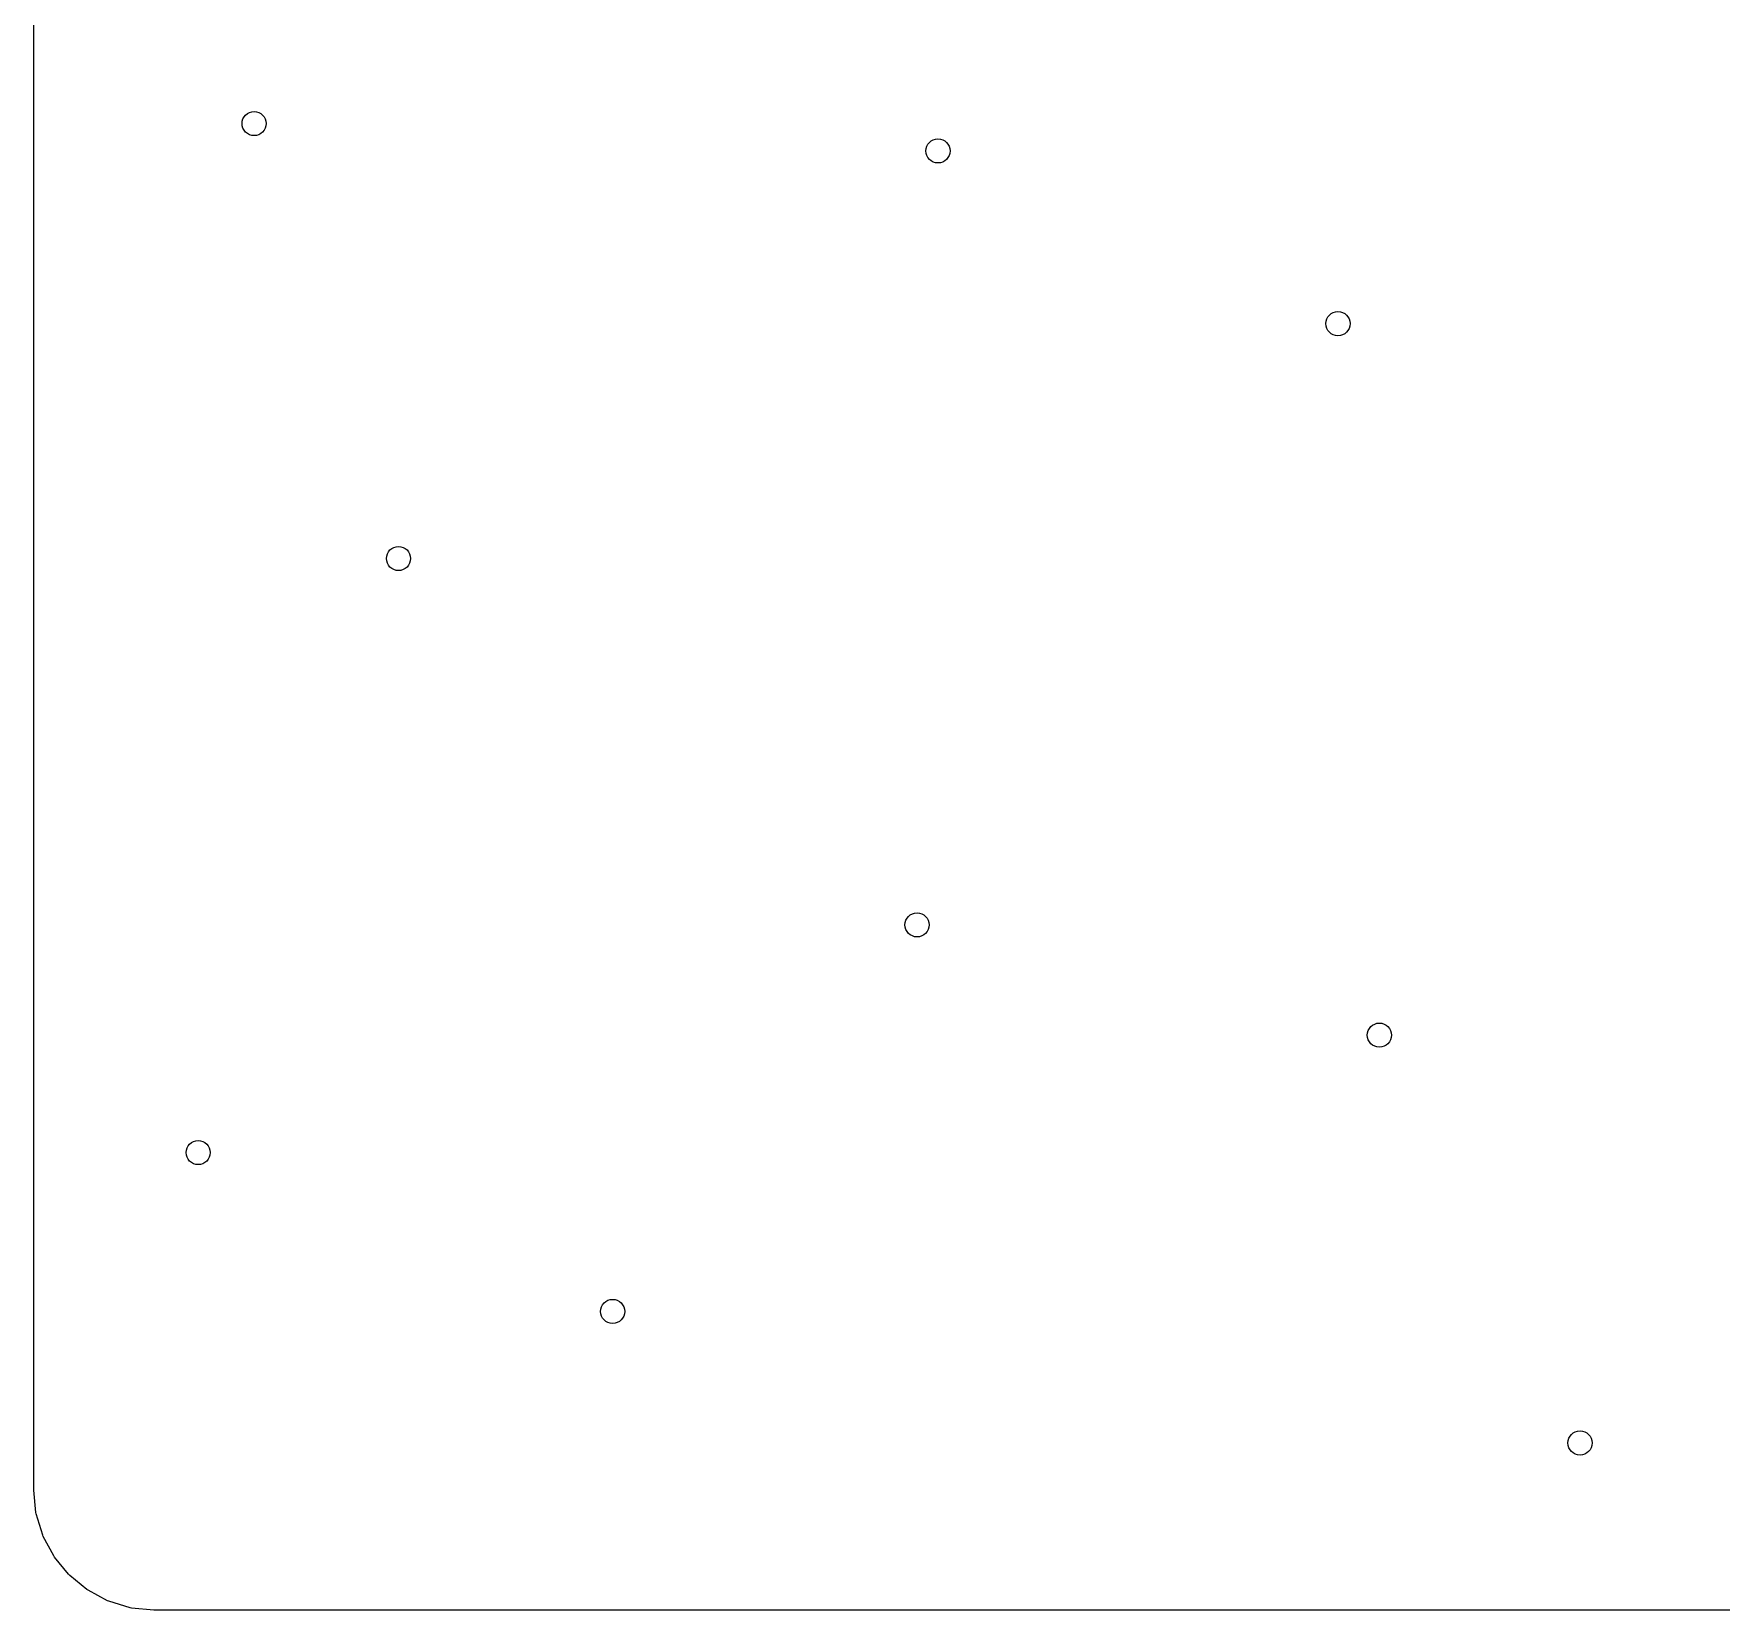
# Model space of a CAD drawing. Extents: x 114.9 to 199.6, y -137.1 to -76.7.
# Drawn here: x 114.88 to 125.37, y -126.15 to -116.35 of the extents above; entities that cross this region are included whole.
import ezdxf

# ---------------------------------------------------------------- set-up
doc = ezdxf.new("R2010")
doc.units = 0
doc.layers.add('BLACK', color=7, linetype='CONTINUOUS')

msp = doc.modelspace()

# ---------------------------------------------------------------- linework, layer by layer
at = {"layer": 'BLACK', "linetype": 'CONTINUOUS'}
for p, q in [((114.8805, -116.508467), (114.8805, -116.195198)), ((114.8805, -117.065198), (114.8805, -116.508467)), ((114.8805, -118.025198), (114.8805, -117.065198)), ((114.8805, -118.865198), (114.8805, -118.025198)), ((114.8805, -119.275198), (114.8805, -118.865198)), ((114.8805, -120.115198), (114.8805, -119.275198)), ((114.8805, -120.625198), (114.8805, -120.115198)), ((114.8805, -121.515198), (114.8805, -120.625198)), ((114.8805, -123.557001), (114.8805, -121.515198)), ((114.8805, -125.397593), (114.8805, -123.557001)), ((114.880736, -125.402396), (114.8805, -125.397593)), ((114.894428, -125.541417), (114.880736, -125.402396)), ((114.896302, -125.550838), (114.894428, -125.541417)), ((114.936151, -125.682205), (114.896302, -125.550838)), ((114.939824, -125.691072), (114.936151, -125.682205)), ((115.004539, -125.812144), (114.939824, -125.691072)), ((115.009875, -125.82013), (115.004539, -125.812144)), ((115.096961, -125.926245), (115.009875, -125.82013)), ((115.103754, -125.933038), (115.096961, -125.926245)), ((115.209869, -126.020124), (115.103754, -125.933038)), ((115.217855, -126.02546), (115.209869, -126.020124)), ((115.338923, -126.090173), (115.217855, -126.02546)), ((115.347798, -126.093849), (115.338923, -126.090173)), ((115.479161, -126.133697), (115.347798, -126.093849)), ((115.488582, -126.135571), (115.479161, -126.133697)), ((115.627604, -126.149264), (115.488582, -126.135571)), ((115.632407, -126.1495), (115.627604, -126.149264)), ((143.648416, -126.1495), (115.632407, -126.1495))]:
    msp.add_line(p, q, dxfattribs=at)
at = {"layer": 'BLACK'}
for centre in [(116.25, -116.91), (120.5, -117.08), (122.985602, -118.153606), (117.147257, -119.613192), (120.37, -121.89), (123.243176, -122.575294), (115.902316, -123.305087), (118.478056, -124.292454), (124.49, -125.11)]:
    msp.add_circle(centre, 0.075, dxfattribs=at)
at = {"layer": 'WHITE'}
for centre in [(116.25, -116.91), (120.5, -117.08), (122.985602, -118.153606), (117.147257, -119.613192), (120.37, -121.89), (123.243176, -122.575294), (115.902316, -123.305087), (118.478056, -124.292454), (124.49, -125.11)]:
    msp.add_circle(centre, 0.075, dxfattribs=at)

doc.saveas('drawing.dxf')
